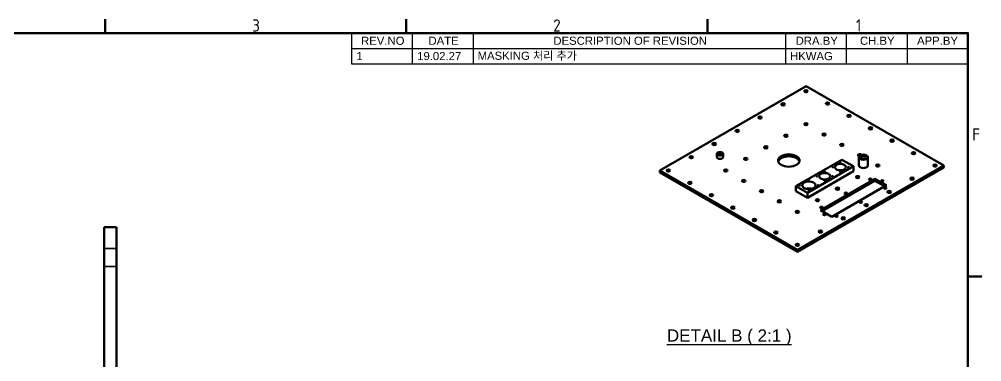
# Model space of a CAD drawing. Header units: millimetres. Extents: x 0 to 1188, y 0 to 840.
# Drawn here: x 700.2 to 1174.8, y 658.1 to 826.8 of the extents above; entities that cross this region are included whole.
import ezdxf

# ---------------------------------------------------------------- set-up
doc = ezdxf.new("R2010")
doc.units = ezdxf.units.MM
doc.header["$LTSCALE"] = 2
doc.linetypes.add('DASHED', pattern=[0.2067, 0.1654, -0.0413])
doc.layers.get('0').update_dxf_attribs({"lineweight": 25})
doc.layers.add('가려진 것(ISO)', color=5, linetype='DASHED', lineweight=35, true_color=0x0000ff)
for name, color, linetype, lineweight in [('가시적인 것(ISO)', 7, 'Continuous', 50), ('경계(ISO)', 7, 'Continuous', 70), ('기호(ISO)', 7, 'Continuous', 25)]:
    doc.layers.add(name, color=color, linetype=linetype, lineweight=lineweight)
doc.styles.add('ISO ProportionalPSTEK', font='isocp.shx')
doc.styles.add('주 문자 (JIS)', font='arial.ttf')
doc.styles.add('텍스트 스타일454', font='arial.ttf')

# ---------------------------------------------------------------- blocks, each defined once
blk = doc.blocks.new('경계 Default Border')
at = {"layer": '경계(ISO)'}
for p, q in [((371.25, 410), (371.25, 413.4)), ((445.5, 410), (445.5, 413.4)), ((519.75, 410), (519.75, 413.4)), ((584, 350), (587.4, 350))]:
    blk.add_line(p, q, dxfattribs=at)
at = {"layer": '경계(ISO)', "flags": 128}
blk.add_lwpolyline([(10, 10), (10, 410), (584, 410), (584, 10), (10, 10)], dxfattribs=at)
at = {"layer": '경계(ISO)', "color": 1, "true_color": 0xff0000, "char_height": 3, "attachment_point": 7, "style": 'ISO ProportionalPSTEK'}
for s, insert in [('3', (407.54, 410.37)), ('2', (481.75, 410.37)), ('1', (556.36, 410.4)), ('F', (585.04, 383.5))]:
    blk.add_mtext(s, dxfattribs=dict(at, insert=insert))
blk = doc.blocks.new('리비전 내역')
at = {"layer": '기호(ISO)'}
for p, q in [((432, 410), (584, 410)), ((432, 410), (432, 406.22)), ((447, 410), (447, 406.22)), ((462, 410), (462, 406.22)), ((539, 410), (539, 406.22)), ((554, 410), (554, 406.22)), ((569, 410), (569, 406.22)), ((584, 410), (584, 406.22)), ((432, 406.22), (584, 406.22)), ((432, 406.22), (432, 402.44)), ((447, 406.22), (447, 402.44)), ((462, 406.22), (462, 402.44)), ((539, 406.22), (539, 402.44)), ((554, 406.22), (554, 402.44)), ((569, 406.22), (569, 402.44)), ((584, 406.22), (584, 402.44)), ((432, 402.44), (584, 402.44))]:
    blk.add_line(p, q, dxfattribs=at)
at = {"layer": '기호(ISO)', "color": 7, "char_height": 2, "attachment_point": 7, "style": '주 문자 (JIS)'}
for s, insert in [('REV.NO', (434.37, 407.08)), ('DATE', (451, 407.11)), ('DESCRIPTION OF REVISION', (481.78, 407.08)), ('DRA.BY', (541.52, 407.11)), ('CH.BY', (557.38, 407.08)), ('APP.BY', (571.45, 407.11)), ('1', (433.21, 403.33)), ('19.02.27', (448.21, 403.31)), ('MASKING 처리 추가', (463.11, 403.19)), ('HKWAG', (540.13, 403.3))]:
    blk.add_mtext(s, dxfattribs=dict(at, insert=insert))

msp = doc.modelspace()

# ---------------------------------------------------------------- linework, layer by layer
at = {"layer": '가려진 것(ISO)'}
for p, q in [((748.1286, 713.9252), (742.1286, 713.9252)), ((748.1286, 704.9252), (742.1286, 704.9252))]:
    msp.add_line(p, q, dxfattribs=at)
at = {"layer": '가시적인 것(ISO)'}
for p, q in [((1016.0341, 752.3183), (1088.159, 793.8522)), ((1088.159, 793.8522), (1156.0412, 754.7614)), ((1044.2326, 758.8334), (1044.2326, 760.4685)), ((1047.2326, 758.8334), (1047.2326, 760.4685)), ((1083.2092, 744.591), (1105.8367, 757.6213)), ((1156.0412, 754.7614), (1083.9163, 713.2275)), ((1105.8367, 757.6213), (1111.4935, 754.3637)), ((1114.2433, 754.7614), (1114.2433, 758.8492)), ((1118.6433, 754.7614), (1118.6433, 758.8492)), ((1156.0412, 753.7804), (1156.0412, 754.7614)), ((1016.0341, 751.3372), (1016.0341, 752.3183)), ((1083.9163, 713.2275), (1016.0341, 752.3183)), ((1016.0341, 751.3372), (1083.9163, 712.2464)), ((1083.9163, 712.2464), (1156.0412, 753.7804)), ((1111.4935, 754.3637), (1088.8661, 741.3335)), ((1111.4935, 751.9111), (1088.8661, 738.8808)), ((1111.4935, 751.9111), (1111.4935, 754.3637)), ((1095.2301, 732.7729), (1122.1001, 748.2463)), ((1122.1001, 747.2653), (1096.0819, 732.2823)), ((1122.1001, 748.2463), (1127.757, 744.9887)), ((1122.1001, 748.2463), (1122.1001, 747.2653)), ((1126.9052, 744.4982), (1122.1001, 747.2653)), ((1083.2092, 742.1384), (1083.2092, 744.591)), ((1088.8661, 741.3335), (1083.2092, 744.591)), ((1088.8661, 738.8808), (1083.2092, 742.1384)), ((1088.8661, 738.8808), (1088.8661, 741.3335)), ((1127.757, 744.9887), (1100.8869, 729.5153)), ((1100.8869, 729.5153), (1095.2301, 732.7729)), ((748.1286, 724.4252), (742.1286, 724.4252)), ((742.1286, 724.4252), (742.1286, 214.4252)), ((748.1286, 214.4252), (748.1286, 724.4252)), ((1083.9163, 712.2464), (1083.9163, 713.2275))]:
    msp.add_line(p, q, dxfattribs=at)
for centre, major_axis in [((1088.159, 791.4091), (0.9, 0)), ((1076.8453, 784.8939), (0.9, 0)), ((1098.7656, 785.3011), (0.9, 0)), ((1065.5316, 778.3788), (0.9, 0)), ((1109.3722, 779.1932), (0.9, 0)), ((1088.159, 775.1212), (0.9, 0)), ((1119.9788, 773.0853), (0.9, 0)), ((1054.2179, 771.8637), (0.9, 0)), ((1078.2595, 769.4205), (0.9, 0)), ((1097.0685, 769.9906), (0.9, 0)), ((1042.9042, 765.3485), (0.9, 0)), ((1068.36, 763.7198), (0.9, 0)), ((1105.8367, 764.9413), (0.9, 0)), ((1130.5854, 766.9773), (0.9, 0)), ((1031.5904, 758.8334), (0.9, 0)), ((1045.7326, 760.4685), (1.5, 0)), ((1045.7326, 760.4685), (0.6647, 0)), ((1079.6737, 757.2046), (5.3, 0)), ((1116.4433, 758.8492), (2.2, 0)), ((1116.4433, 758.8492), (1.1359, 0)), ((1141.192, 760.8694), (0.9, 0)), ((1058.4605, 758.019), (0.9, 0)), ((1105.1296, 753.9565), (2.7, 0)), ((1105.1296, 756.1554), (0.2459, 0)), ((1123.5143, 754.7614), (0.9, 0)), ((1151.7986, 754.7614), (0.9, 0)), ((1020.2767, 752.3183), (0.9, 0)), ((1048.561, 752.3183), (0.9, 0)), ((1097.3514, 749.4774), (2.7, 0)), ((1097.3514, 751.6762), (0.2459, 0)), ((1101.3112, 753.9565), (0.2459, 0)), ((1105.1296, 751.7577), (0.2459, 0)), ((1108.9479, 753.9565), (0.2459, 0)), ((1030.8833, 746.2103), (0.9, 0)), ((1057.4706, 747.1876), (0.9, 0)), ((1085.0831, 744.9982), (0.2459, 0)), ((1089.5732, 744.9982), (3.3, 0)), ((1089.5732, 747.5839), (0.2459, 0)), ((1093.533, 749.4774), (0.2459, 0)), ((1094.0633, 744.9982), (0.2459, 0)), ((1097.3514, 747.2785), (0.2459, 0)), ((1101.1698, 749.4774), (0.2459, 0)), ((1113.6148, 749.0607), (0.9, 0)), ((1119.8374, 747.9206), (0.65, 0)), ((1125.7771, 747.1062), (0.65, 0)), ((1140.4849, 748.2463), (0.9, 0)), ((1041.4899, 740.1024), (0.9, 0)), ((1066.2387, 742.1384), (0.9, 0)), ((1089.5732, 742.4125), (0.2459, 0)), ((1103.7153, 743.36), (0.9, 0)), ((1107.8166, 740.9982), (0.65, 0)), ((1127.1913, 743.6857), (0.65, 0)), ((1129.1712, 741.7312), (0.9, 0)), ((1075.0068, 737.0892), (0.9, 0)), ((1093.8158, 737.6592), (0.9, 0)), ((1115.1705, 736.7634), (0.65, 0)), ((1117.8575, 735.2161), (0.9, 0)), ((1052.0965, 733.9945), (0.9, 0)), ((1083.9163, 731.9585), (0.9, 0)), ((1095.7957, 734.0759), (0.65, 0)), ((1097.21, 730.6555), (0.65, 0)), ((1062.7031, 727.8865), (0.9, 0)), ((1103.1497, 729.8411), (0.65, 0)), ((1106.5438, 728.7009), (0.9, 0)), ((1073.3097, 721.7786), (0.9, 0)), ((1095.2301, 722.1858), (0.9, 0)), ((1083.9163, 715.6707), (0.9, 0))]:
    msp.add_ellipse(centre, major_axis=major_axis, ratio=0.5758617, dxfattribs=at)
for centre, major_axis, start_param, end_param in [((1088.159, 790.428), (-0.9, 0), 4.38368757, 5.04109039), ((1076.8453, 783.9129), (-0.9, 0), 4.38368757, 5.04109039), ((1098.7656, 784.3201), (-0.9, 0), 4.38368757, 5.04109039), ((1109.3722, 778.2121), (-0.9, 0), 4.38368757, 5.04109039), ((1065.5316, 777.3977), (-0.9, 0), 4.38368757, 5.04109039), ((1088.159, 774.1402), (-0.9, 0), 4.38368757, 5.04109039), ((1054.2179, 770.8826), (-0.9, 0), 4.38368757, 5.04109039), ((1078.2595, 768.4394), (-0.9, 0), 4.38368757, 5.04109039), ((1097.0685, 769.0095), (-0.9, 0), 4.38368757, 5.04109039), ((1119.9788, 772.1042), (-0.9, 0), 4.38368757, 5.04109039), ((1042.9042, 764.3675), (-0.9, 0), 4.38368757, 5.04109039), ((1105.8367, 763.9603), (-0.9, 0), 4.38368757, 5.04109039), ((1130.5854, 765.9963), (-0.9, 0), 4.38368757, 5.04109039), ((1068.36, 762.7387), (-0.9, 0), 4.38368757, 5.04109039), ((1114.6048, 759.8921), (-0.9, 0), 3.33264694, 7.67794248), ((1114.6048, 758.9111), (-0.9, 0), 4.84782511, 5.04109039), ((1141.192, 759.8883), (-0.9, 0), 4.38368757, 5.04109039), ((1031.5904, 757.8523), (-0.9, 0), 4.38368757, 5.04109039), ((1045.7326, 758.8334), (1.5, 0), 3.14159265, 6.28318531), ((1058.4605, 757.038), (-0.9, 0), 4.38368757, 5.04109039), ((1079.6737, 756.2236), (5.3, 0), 0.16142011, 2.98017254), ((1116.4433, 754.7614), (2.2, 0), 3.14159265, 6.28318531), ((1020.2767, 751.3372), (-0.9, 0), 4.38368757, 5.04109039), ((1048.561, 751.3372), (-0.9, 0), 4.38368757, 5.04109039), ((1123.5143, 753.7804), (-0.9, 0), 4.38368757, 5.04109039), ((1151.7986, 753.7804), (-0.9, 0), 4.38368757, 5.04109039), ((1030.8833, 745.2293), (-0.9, 0), 4.38368757, 5.04109039), ((1057.4706, 746.2065), (-0.9, 0), 4.38368757, 5.04109039), ((1113.6148, 748.0796), (-0.9, 0), 4.38368757, 5.04109039), ((1140.4849, 747.2653), (-0.9, 0), 4.38368757, 5.04109039), ((1066.2387, 741.1573), (-0.9, 0), 4.38368757, 5.04109039), ((1089.5732, 741.5645), (-3.3, 0), 4.26932263, 5.15545533), ((1103.7153, 742.3789), (-0.9, 0), 4.38368757, 5.04109039), ((1129.1712, 740.7501), (-0.9, 0), 4.38368757, 5.04109039), ((1041.4899, 739.1213), (-0.9, 0), 4.38368757, 5.04109039), ((1075.0068, 736.1081), (-0.9, 0), 4.38368757, 5.04109039), ((1093.8158, 736.6782), (-0.9, 0), 4.38368757, 5.04109039), ((1052.0965, 733.0134), (-0.9, 0), 4.38368757, 5.04109039), ((1083.9163, 730.9774), (-0.9, 0), 4.38368757, 5.04109039), ((1117.8575, 734.235), (-0.9, 0), 4.38368757, 5.04109039), ((1062.7031, 726.9055), (-0.9, 0), 4.38368757, 5.04109039), ((1106.5438, 727.7199), (-0.9, 0), 4.38368757, 5.04109039), ((1095.2301, 721.2047), (-0.9, 0), 4.38368757, 5.04109039), ((1073.3097, 720.7975), (-0.9, 0), 4.38368757, 5.04109039), ((1083.9163, 714.6896), (-0.9, 0), 4.38368757, 5.04109039)]:
    msp.add_ellipse(centre, major_axis=major_axis, ratio=0.5758617, start_param=start_param, end_param=end_param, dxfattribs=at)
at = {"layer": '기호(ISO)', "color": 7, "lineweight": 30}
msp.add_line((1019.5581, 666.6101), (1081.0398, 666.6101), dxfattribs=at)

# ---------------------------------------------------------------- block references
at = {"xscale": 2, "yscale": 2, "zscale": 2}
msp.add_blockref('경계 Default Border', (0, 0), dxfattribs=at)
at = {"layer": '기호(ISO)', "xscale": 2, "yscale": 2, "zscale": 2}
msp.add_blockref('리비전 내역', (0, 0), dxfattribs=at)

# ---------------------------------------------------------------- texts
at = {"layer": '기호(ISO)', "color": 7, "insert": (1019.5581, 666.1949), "char_height": 6, "attachment_point": 7, "style": '텍스트 스타일454'}
msp.add_mtext('DETAIL B ( 2:1 )', dxfattribs=at)

doc.saveas('drawing.dxf')
